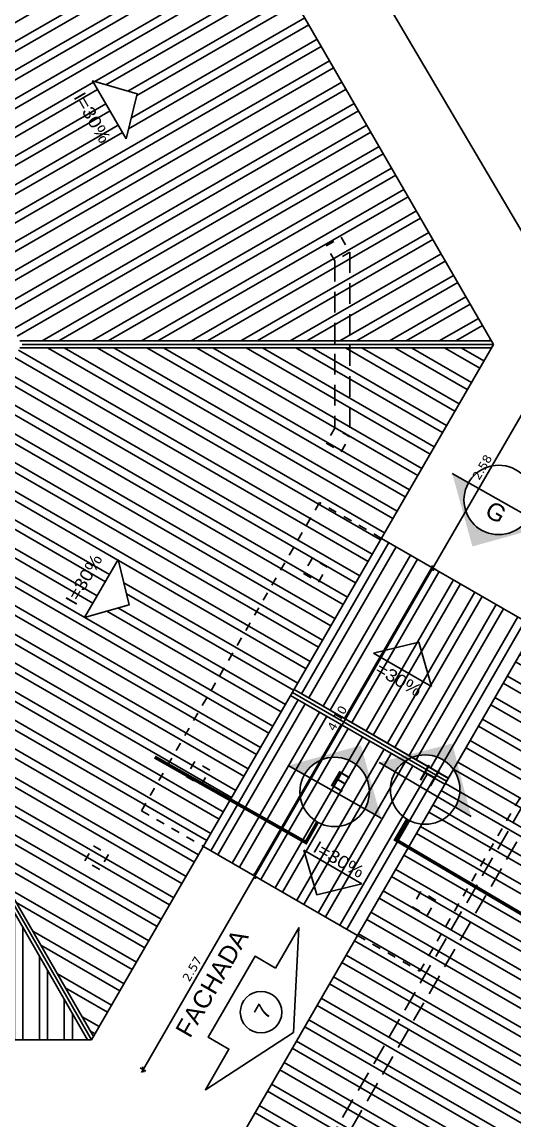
# Model space of a CAD drawing. Extents: x 249 to 354, y 55 to 132.
# Drawn here: x 319.66 to 325.33, y 71.75 to 84.41 of the extents above; entities that cross this region are included whole.
import ezdxf

# ---------------------------------------------------------------- set-up
doc = ezdxf.new("R2010")
doc.units = 0
doc.header["$LTSCALE"] = 0.005
doc.header["$PDMODE"] = 3
doc.linetypes.add('DASHDOT', pattern=[25.4, 12.7, -6.35, 0, -6.35])
doc.linetypes.add('HIDDEN', pattern=[9.525, 6.35, -3.175])
doc.layers.get('0').update_dxf_attribs({"linetype": 'CONTINUOUS'})
doc.layers.get('Defpoints').update_dxf_attribs({"linetype": 'CONTINUOUS'})
for name, color, linetype in [('01', 1, 'CONTINUOUS'), ('02', 2, 'CONTINUOUS'), ('A-CONST', 2, 'DASHDOT'), ('A-PISOS-NIVEL', 1, 'CONTINUOUS'), ('A-PROJCOBERTURA', 7, 'HIDDEN'), ('A-REVESTIMENTO', 8, 'CONTINUOUS'), ('ARQ-CTA-1_075', 1, 'CONTINUOUS'), ('ARQ-SMB-1_100', 1, 'CONTINUOUS'), ('ARQ-TXT-1_050', 2, 'CONTINUOUS'), ('ARQ-TXT-1_075', 2, 'CONTINUOUS'), ('ARQ-TXT-1_100', 2, 'CONTINUOUS')]:
    doc.layers.add(name, color=color, linetype=linetype)
doc.styles.add('A20', font='arial.ttf', dxfattribs={"height": 0.2})
doc.styles.add('ESC-50-A20', font='arial.ttf', dxfattribs={"height": 0.1})
doc.styles.add('FNDE Text Cota 0075', font='verdana.ttf', dxfattribs={"height": 0.1})
doc.dimstyles.new('FNDE 1-075', dxfattribs={"dimscale": 2.5, "dimtxt": 0.1, "dimasz": 0.015, "dimexe": 0.15, "dimexo": 0.15, "dimgap": 0.015, "dimtad": 1, "dimzin": 4, "dimdsep": 46, "dimtxsty": 'FNDE Text Cota 0075', "dimblk": 'tic', "dimcen": 0.025, "dimdle": 0.15, "dimse1": 1, "dimse2": 1, "dimclrd": 251, "dimclre": 251, "dimclrt": 256, "dimaunit": 1, "dimadec": 3, "dimazin": 0, "dimtfac": 1, "dimtix": 1, "dimtmove": 2, "dimatfit": 3, "dimldrblk": 'DOTSMALL', "dimfxl": 0.15, "dimtvp": 1, "dimtolj": 1, "dimtzin": 0, "dimarcsym": 0})

# ---------------------------------------------------------------- blocks, each defined once
blk = doc.blocks.new('tic')
at = {"color": 251}
for p, q in [((-1, 0), (1, 0)), ((0, -1), (0, 1))]:
    blk.add_line(p, q, dxfattribs=at)
blk.add_line((-0.6, -0.6), (0.6, 0.6))
blk = doc.blocks.new('*D26')
at = {"layer": 'ARQ-CTA-1_075', "color": 251, "lineweight": -2, "transparency": 16777216}
for p, q in [((321.223, 89.111), (323.697, 84.911)), ((325.882, 81.201), (323.886, 84.59))]:
    blk.add_line(p, q, dxfattribs=at)
at = {"layer": 'Defpoints', "color": 0, "transparency": 16777216}
for p in [(320.463, 88.707), (325.901, 81.168), (325.16, 80.732)]:
    blk.add_point(p, dxfattribs=at)
at = {"layer": 'ARQ-CTA-1_075', "color": 251, "lineweight": -2, "transparency": 16777216, "xscale": 0.0375, "yscale": 0.0375, "zscale": 0.0375}
for p, rotation in [((321.204, 89.143), 120.4952670460356), ((325.901, 81.168), 300.4952670460356)]:
    blk.add_blockref('tic', p, dxfattribs=dict(at, rotation=rotation))
at = {"layer": 'ARQ-CTA-1_075', "transparency": 16777216, "insert": (323.847, 84.783), "char_height": 0.1, "attachment_point": 5, "rotation": 300.4953, "style": 'FNDE Text Cota 0075'}
blk.add_mtext('\\A1;9.26', dxfattribs=at)
blk = doc.blocks.new('_DotSmall')
at = {"color": 0, "linetype": 'ByBlock', "const_width": 0.5}
blk.add_lwpolyline([(-0.0625, 0, 1), (0.0625, 0, 1)], format="xyb", close=True, dxfattribs=at)
blk = doc.blocks.new('*D28')
at = {"layer": 'ARQ-CTA-1_075', "color": 251, "lineweight": -2, "transparency": 16777216}
blk.add_line((321.075, 72.367), (322.324, 74.532), dxfattribs=at)
at = {"layer": 'Defpoints', "color": 0, "transparency": 16777216}
for p in [(321.75, 74.906), (322.343, 74.564), (320.463, 72.677)]:
    blk.add_point(p, dxfattribs=at)
at = {"layer": 'ARQ-CTA-1_075', "color": 251, "lineweight": -2, "transparency": 16777216, "xscale": 0.0375, "yscale": 0.0375, "zscale": 0.0375}
for p, rotation in [((322.343, 74.564), 60.00000057092489), ((321.056, 72.335), 240.0000005709248)]:
    blk.add_blockref('tic', p, dxfattribs=dict(at, rotation=rotation))
at = {"layer": 'ARQ-CTA-1_075', "transparency": 16777216, "insert": (321.622, 73.494), "char_height": 0.1, "attachment_point": 5, "rotation": 60, "style": 'FNDE Text Cota 0075'}
blk.add_mtext('\\A1;2.57', dxfattribs=at)
blk = doc.blocks.new('*D29')
at = {"layer": 'ARQ-CTA-1_075', "color": 251, "lineweight": -2, "transparency": 16777216}
blk.add_line((322.362, 74.597), (324.374, 78.082), dxfattribs=at)
at = {"layer": 'Defpoints', "color": 0, "transparency": 16777216}
for p in [(323.8, 78.457), (324.393, 78.115), (321.75, 74.906)]:
    blk.add_point(p, dxfattribs=at)
at = {"layer": 'ARQ-CTA-1_075', "color": 251, "lineweight": -2, "transparency": 16777216, "xscale": 0.0375, "yscale": 0.0375, "zscale": 0.0375}
for p, rotation in [((324.393, 78.115), 59.99999929171037), ((322.343, 74.564), 239.9999992917104)]:
    blk.add_blockref('tic', p, dxfattribs=dict(at, rotation=rotation))
at = {"layer": 'ARQ-CTA-1_075', "transparency": 16777216, "insert": (323.291, 76.384), "char_height": 0.1, "attachment_point": 5, "rotation": 60, "style": 'FNDE Text Cota 0075'}
blk.add_mtext('\\A1;4.10', dxfattribs=at)
blk = doc.blocks.new('*D30')
at = {"layer": 'ARQ-CTA-1_075', "color": 251, "lineweight": -2, "transparency": 16777216}
blk.add_line((324.412, 78.147), (325.665, 80.317), dxfattribs=at)
at = {"layer": 'Defpoints', "color": 0, "transparency": 16777216}
for p in [(325.09, 80.692), (325.683, 80.349), (323.8, 78.457)]:
    blk.add_point(p, dxfattribs=at)
at = {"layer": 'ARQ-CTA-1_075', "color": 251, "lineweight": -2, "transparency": 16777216, "xscale": 0.0375, "yscale": 0.0375, "zscale": 0.0375}
for p, rotation in [((325.683, 80.349), 60.0000005566393), ((324.393, 78.115), 240.0000005566393)]:
    blk.add_blockref('tic', p, dxfattribs=dict(at, rotation=rotation))
at = {"layer": 'ARQ-CTA-1_075', "transparency": 16777216, "insert": (324.961, 79.277), "char_height": 0.1, "attachment_point": 5, "rotation": 60, "style": 'FNDE Text Cota 0075'}
blk.add_mtext('\\A1;2.58', dxfattribs=at)
blk = doc.blocks.new('FNDE-Ind Corte-1_100')
blk.add_hatch(color=251).paths.add_polyline_path([(241.999, -2.386), (242.214, -2.386, -1), (243.014, -2.386), (243.229, -2.386), (242.614, -1.77)])
at = {"color": 251, "linetype": 'Continuous'}
blk.add_line((243.229, -2.386), (241.999, -2.386), dxfattribs=at)
blk.add_circle((242.614, -2.386), 0.4, dxfattribs=at)

msp = doc.modelspace()

# ---------------------------------------------------------------- hatches: boundary and pattern name
at = {"layer": '01'}
h = msp.add_hatch(dxfattribs=at)
h.set_pattern_fill('ANSI32', color=256, scale=0.03, angle=165)
h.set_pattern_definition([(210, (381.86902, -161.0893), (0.142875, -0.24746676), []), (210, (381.7389, -161.05445), (0.142875, -0.24746676), [])])
h.paths.add_polyline_path([(319.638, 80.732), (317.772, 83.965), (320.486, 88.667), (325.067, 80.732)])
h.paths.add_polyline_path([(320.989, 83.581), (320.861, 83.061), (320.475, 83.729)])
h = msp.add_hatch(dxfattribs=at)
h.set_pattern_fill('ANSI32', color=256, scale=0.03, angle=105)
h.set_pattern_definition([(150, (558.2409, 16.98773), (-0.142875, -0.24746676), []), (150, (558.20604, 17.11784), (-0.142875, -0.24746676), [])])
h.paths.add_polyline_path([(320.486, 72.717), (317.772, 77.418), (319.638, 80.652), (325.067, 80.652)])
h.paths.add_polyline_path([(320.383, 77.544), (320.769, 78.212), (320.897, 77.692)])
h = msp.add_hatch(dxfattribs=at)
h.set_pattern_fill('ANSI32', color=256, scale=0.03, angle=105)
h.set_pattern_definition([(150, (43.23623, -57.05048), (-0.142875, -0.24746676), []), (150, (43.20137, -56.92037), (-0.142875, -0.24746676), [])])
h.paths.add_polyline_path([(325.893, 77.982), (327.941, 75.541), (327.831, 74.937), (328.58, 75.291), (328.641, 75.256), (328.493, 74.907), (328.644, 74.726), (325.671, 69.577), (320.193, 68.109)])
h.paths.add_polyline_path([(325.554, 72.612), (325.426, 73.131), (325.94, 73.28)], flags=16)
h = msp.add_hatch(dxfattribs=at)
h.set_pattern_fill('ANSI32', color=256, scale=0.03, angle=45)
h.set_pattern_definition([(90, (381.86902, -161.0893), (-0.28575, 6e-17), []), (90, (381.96427, -160.99406), (-0.28575, 6e-17), [])])
h.paths.add_polyline_path([(311.255, 72.677), (313.969, 77.378), (317.702, 77.378), (320.417, 72.677)])
h.paths.add_polyline_path([(315.383, 75.18), (316.155, 75.18), (315.769, 74.809)])
at = {"layer": 'A-REVESTIMENTO'}
h = msp.add_hatch(dxfattribs=at)
h.set_pattern_fill('ANSI32', color=256, scale=0.03, angle=195)
h.set_pattern_definition([(240, (255.88644, -151.5751), (0.24746674, -0.14287503), []), (240, (255.75632, -151.60995), (0.24746674, -0.14287503), [])])
h.paths.add_polyline_path([(323.8, 78.457), (322.795, 76.716), (324.571, 75.691), (325.576, 77.432)])
h = msp.add_hatch(dxfattribs=at)
h.set_pattern_fill('ANSI32', color=256, scale=0.03, angle=195)
h.set_pattern_definition([(240, (254.84144, -153.38508), (0.24746674, -0.14287503), []), (240, (254.71132, -153.41995), (0.24746674, -0.14287503), [])])
h.paths.add_polyline_path([(322.755, 76.647), (321.75, 74.906), (323.526, 73.881), (324.531, 75.622)])

# ---------------------------------------------------------------- linework, layer by layer
at = {"layer": '01'}
for p, q in [((322.795, 76.716), (324.571, 75.691)), ((322.755, 76.647), (324.531, 75.622)), ((322.775, 76.682), (324.551, 75.657))]:
    msp.add_line(p, q, dxfattribs=at)
for points in [[(325.576, 77.432), (323.8, 78.457)], [(321.75, 74.906), (323.526, 73.881)]]:
    msp.add_lwpolyline(points, dxfattribs=at)
at = {"layer": '02'}
for points in [[(320.861, 83.061), (320.475, 83.729), (320.989, 83.581)], [(320.769, 78.212), (320.383, 77.544), (320.897, 77.692)]]:
    msp.add_lwpolyline(points, close=True, dxfattribs=at)
at = {"layer": 'A-CONST'}
for points in [[(323.264, 81.655), (323.164, 81.828), (323.337, 81.928), (323.437, 81.755)], [(323.264, 81.655), (323.164, 81.828), (323.337, 81.928), (323.437, 81.755)], [(323.264, 81.655), (323.164, 81.828), (323.337, 81.928), (323.437, 81.755)], [(323.264, 79.728), (323.164, 79.555), (323.337, 79.455), (323.437, 79.628)], [(323.264, 79.728), (323.164, 79.555), (323.337, 79.455), (323.437, 79.628)], [(323.264, 79.728), (323.164, 79.555), (323.337, 79.455), (323.437, 79.628)], [(323.003, 78.225), (322.903, 78.052), (323.076, 77.952), (323.176, 78.125)], [(321.653, 75.887), (321.553, 75.714), (321.726, 75.614), (321.826, 75.787)], [(320.384, 74.74), (320.484, 74.914), (320.657, 74.814), (320.557, 74.64)], [(324.254, 74.385), (324.154, 74.211), (324.327, 74.111), (324.427, 74.285)]]:
    msp.add_lwpolyline(points, close=True, dxfattribs=at)
for points in [[(323.8, 78.457), (323.088, 78.869), (321.038, 75.318), (321.75, 74.906)], [(323.526, 73.881), (324.242, 73.468), (326.292, 77.019), (325.576, 77.432)]]:
    msp.add_lwpolyline(points, dxfattribs=at)
at = {"layer": 'A-PISOS-NIVEL', "color": 2}
for p, q in [((320.463, 88.707), (325.09, 80.692)), ((325.067, 80.732), (319.638, 80.732)), ((325.067, 80.652), (319.638, 80.652)), ((325.09, 80.692), (319.662, 80.692)), ((325.09, 80.692), (320.463, 72.677)), ((317.702, 77.378), (320.417, 72.677)), ((317.749, 77.378), (320.463, 72.677)), ((317.772, 77.418), (320.486, 72.717)), ((320.463, 72.677), (311.208, 72.677))]:
    msp.add_line(p, q, dxfattribs=at)
at = {"layer": 'A-PISOS-NIVEL'}
for p, q in [((322.795, 76.716), (324.571, 75.692)), ((322.755, 76.647), (324.531, 75.623)), ((322.775, 76.682), (324.551, 75.657))]:
    msp.add_line(p, q, dxfattribs=at)
at = {"layer": 'A-PISOS-NIVEL', "color": 2}
msp.add_lwpolyline([(325.893, 77.982), (320.165, 68.06), (327.179, 64.01), (331.438, 71.386)], dxfattribs=at)
at = {"layer": 'A-PROJCOBERTURA', "ltscale": 7.5}
for p, q in [((323.437, 81.755), (323.437, 79.628)), ((323.264, 81.655), (323.264, 79.728))]:
    msp.add_line(p, q, dxfattribs=at)
for points in [[(326.509, 77.248), (321.394, 68.389), (326.85, 65.239), (330.823, 72.121)], [(326.611, 77.126), (321.599, 68.444), (326.795, 65.444), (330.721, 72.243)]]:
    msp.add_lwpolyline(points, dxfattribs=at)
at = {"layer": 'A-REVESTIMENTO'}
for p, q in [((324.229, 77.262), (323.709, 77.133)), ((324.229, 77.262), (324.378, 76.748)), ((324.378, 76.748), (323.709, 77.133)), ((323.576, 74.477), (322.908, 74.863)), ((323.057, 74.349), (322.908, 74.863)), ((323.057, 74.349), (323.576, 74.477))]:
    msp.add_line(p, q, dxfattribs=at)
at = {"layer": 'ARQ-SMB-1_100', "color": 251, "linetype": 'DASHDOT', "ltscale": 0.1}
for points in [[(323.064, 75.187, 0.04, 0.04, 0), (322.931, 74.952, 0.04, 0.04, 0), (321.19, 75.936, 0, 0, 0)], [(324.1, 75.217, 0.04, 0.04, 0), (323.963, 74.984, 0.04, 0.04, 0), (325.685, 73.968, 0, 0, 0)]]:
    msp.add_lwpolyline(points, format="xyseb", dxfattribs=at)
at = {"layer": 'ARQ-SMB-1_100'}
msp.add_lwpolyline([(322.582, 73.503), (322.851, 73.97), (322.788, 72.762), (321.774, 72.103), (322.044, 72.57), (321.806, 72.707), (322.345, 73.64), (322.582, 73.503)], dxfattribs=at)
at = {"layer": 'ARQ-SMB-1_100', "color": 2}
msp.add_circle((322.414, 72.996), 0.239, dxfattribs=at)

# ---------------------------------------------------------------- block references
at = {"layer": 'ARQ-SMB-1_100'}
for p, rotation in [((535.191, -42.551), 150.52582169266), ((113.221, 196.986), 330.5258172913248)]:
    msp.add_blockref('FNDE-Ind Corte-1_100', p, dxfattribs=dict(at, rotation=rotation))
at = {"layer": 'ARQ-SMB-1_100', "xscale": -1, "rotation": 329.4741915113273}
msp.add_blockref('FNDE-Ind Corte-1_100', (534.503, -45.613), dxfattribs=at)

# ---------------------------------------------------------------- texts
at = {"layer": 'A-REVESTIMENTO', "style": 'ESC-50-A20', "text_generation_flag": 6, "width": 1.1}
for p in [(323.663, 76.941), (323, 74.852)]:
    msp.add_text('I=30%%%', height=0.144, rotation=150, dxfattribs=at).set_placement(p)
at = {"layer": 'ARQ-TXT-1_050', "insert": (321.157, 72.336), "char_height": 0.2048, "attachment_point": 1, "rotation": 60.0228, "style": 'ESC-50-A20'}
msp.add_mtext_dynamic_manual_height_columns('\\pi0.52273;FACHADA  ', width=2.38952, gutter_width=1, heights=[0], dxfattribs=at)
at = {"layer": 'ARQ-TXT-1_050', "insert": (322.322, 72.988), "char_height": 0.18, "width": 0.12938, "attachment_point": 1, "rotation": 60.0228, "style": 'A20'}
msp.add_mtext('7', dxfattribs=at)
at = {"layer": 'ARQ-TXT-1_075', "style": 'ESC-50-A20', "text_generation_flag": 6, "width": 1.1}
for rotation, p in [(120, (320.251, 83.544)), (240, (320.278, 77.673))]:
    msp.add_text('I=30%%%', height=0.144, rotation=rotation, dxfattribs=at).set_placement(p)
at = {"layer": 'ARQ-TXT-1_100', "char_height": 0.2, "width": 8.52818, "attachment_point": 1, "rotation": 329.4742, "style": 'ESC-50-A20'}
for s, insert in [('G', (325.077, 78.9)), ('E', (323.296, 75.791))]:
    msp.add_mtext(s, dxfattribs=dict(at, insert=insert))
at = {"layer": 'ARQ-TXT-1_100', "extrusion": (0, 0, -1), "insert": (324.493, 75.762), "char_height": 0.2, "width": 8.52818, "attachment_point": 1, "text_direction": (-0.870578, 0.492031, 0), "style": 'ESC-50-A20'}
msp.add_mtext('H', dxfattribs=at)

# ---------------------------------------------------------------- dimensions: what is measured, and where the dimension line sits
at = {"layer": 'ARQ-CTA-1_075'}
dim = msp.add_linear_dim(base=(325.901, 81.168), p1=(320.463, 88.707), p2=(325.16, 80.732), angle=300.4953, dimstyle='FNDE 1-075', dxfattribs=at)
dim.commit()
dim.dimension.update_dxf_attribs({"geometry": '*D26', "text_midpoint": (323.847, 84.783), "dimtype": 161})
for p1, p2, picture, middle in [((323.8, 78.457), (325.09, 80.692), '*D30', (324.961, 79.277)), ((321.75, 74.906), (323.8, 78.457), '*D29', (323.291, 76.384)), ((320.463, 72.677), (321.75, 74.906), '*D28', (321.622, 73.494))]:
    dim = msp.add_aligned_dim(p1=p1, p2=p2, distance=-0.685, dimstyle='FNDE 1-075', dxfattribs=at)
    dim.commit()
    dim.dimension.update_dxf_attribs({"geometry": picture, "text_midpoint": middle})

doc.saveas('drawing.dxf')
